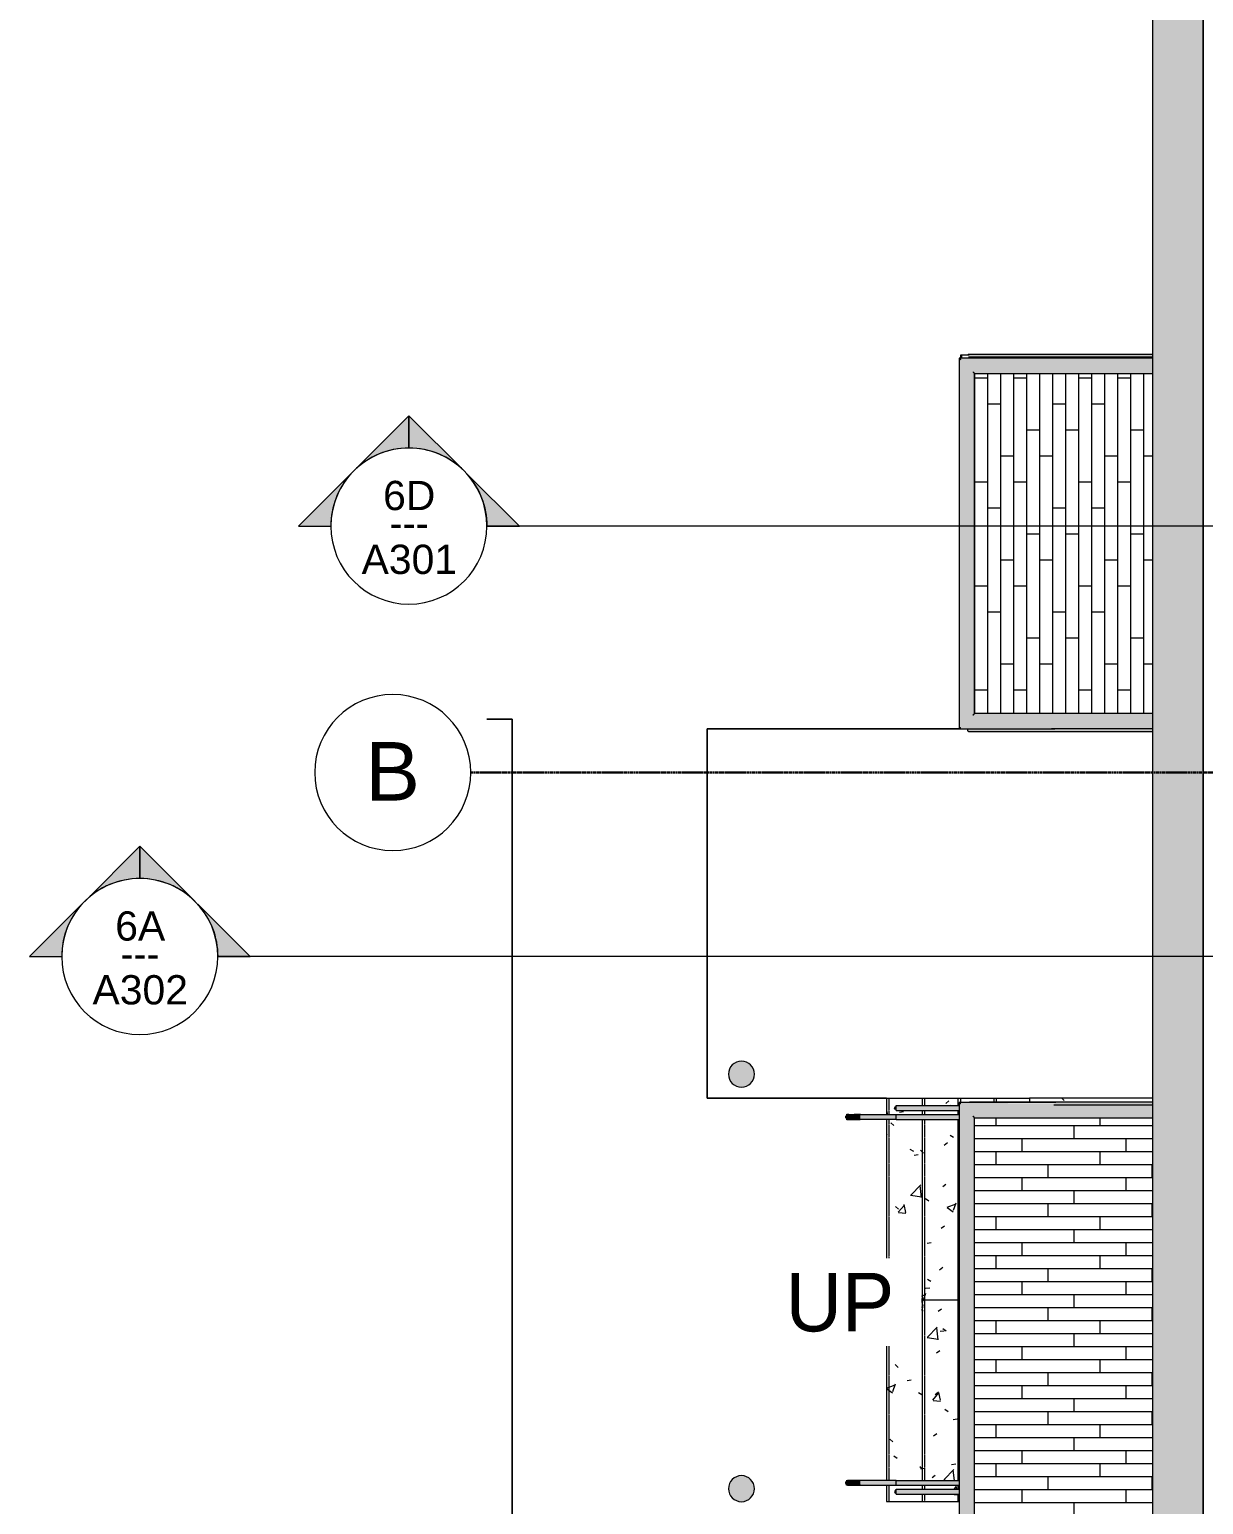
# Model space of a CAD drawing. Header units: inches. Extents: x -4226 to -935, y 9756 to 12395.
# Drawn here: x -4212.7 to -3851.6, y 11310.1 to 11763.7 of the extents above; entities that cross this region are included whole.
import ezdxf

# ---------------------------------------------------------------- set-up
doc = ezdxf.new("R2010")
doc.units = ezdxf.units.IN
doc.header["$MEASUREMENT"] = 0
doc.linetypes.add('Grid Line 1_2_', pattern=[0.875, 0.5, -0.125, 0.125, -0.125])
doc.linetypes.add('Overhead 1_16_', pattern=[0.101562, 0.0625, -0.039062])
for name, color, linetype, lineweight in [('0-1', 7, 'Continuous', 5), ('0-3', 165, 'Continuous', 5), ('A-FLOR-5', 192, 'Continuous', 9), ('A-FLOR-HRAL', 11, 'Continuous', 9), ('A-FLOR-PATT-1', 57, 'Continuous', 9), ('A-WALL-4', 113, 'Continuous', 9), ('C-TOPO', 7, 'Continuous', 9), ('E-LITE-EQPM', 33, 'Continuous', 9), ('G-ANNO-SYMB', 111, 'Continuous', 9), ('S-BEAM', 12, 'Continuous', 9), ('S-GRID-1', 1, 'Grid Line 1_2_', 30), ('S-GRID-IDEN', 1, 'Continuous', 9), ('S-GRID-IDEN-1', 147, 'Continuous', 9), ('S-STRS', 31, 'Continuous', 9), ('S-STRS-1', 57, 'Continuous', 9), ('S-STRS-2', 31, 'Overhead 1_16_', 9), ('S-STRS-ANNO', 31, 'Continuous', 9), ('S-STRS-IDEN', 31, 'Continuous', 9)]:
    doc.layers.add(name, color=color, linetype=linetype, lineweight=lineweight)
doc.styles.add('Arial', font='arial.ttf', dxfattribs={"height": 9})
doc.styles.add('Arial_1', font='arial.ttf', dxfattribs={"height": 18})
doc.styles.add('Century Gothic', font='ufonts.com_century-gothic.ttf', dxfattribs={"height": 18})
doc.styles.add('Century Gothic_1', font='ufonts.com_century-gothic.ttf', dxfattribs={"height": 9})
pattern_1 = [(50, (0, 0), (27.5427, -2.40992), [2.88, -31.68]), (355, (0, 0), (-5.327844, 28.884266), [2.304, -25.344]), (100.451, (2.295, -0.2), (22.215316, 26.47393), [2.448, -26.924]), (46.184, (0, 7.68), (40.98187, -6.35642), [4.32, -47.52]), (96.636, (3.415, 7.15), (35.89075, 37.40619), [3.671, -40.386]), (351.184, (0, 7.68), (35.89097, 37.40622), [3.456, -38.016]), (21, (3.84, 5.76), (22.921036, -15.46073), [2.88, -31.68]), (326, (3.84, 5.76), (9.34353, 27.84574), [2.304, -25.344]), (71.451, (5.75, 4.472), (32.26477, 12.38442), [2.448, -26.924]), (37.5, (0, 0), (0.466855, 12.782707), [1.267, -23.77, 1.267, -24.461, -25.44]), (37.5, (0, 0), (0.466855, 12.782707), [-50.765, 1.267, -24.173]), (7.5, (0, 0), (10.10159, 15.14509), [1.267, -13.402, 1.267, -23.194, -9.696]), (7.5, (0, 0), (10.10159, 15.14509), [-39.13, 1.267, -8.429]), (327.5, (-8.563, 0), (20.499161, -0.86578), [1.267, -8.333, 1.267, -28.685, -39.744]), (327.5, (-8.563, 0), (20.499161, -0.86578), [-39.552, 1.267, -38.477]), (317.5, (-12.403, 0), (22.39478, 3.844288), [1.267, -11.213, 1.267, -18.624, -28.224]), (317.5, (-12.403, 0), (22.39478, 3.844288), [-32.371, 1.267, -26.957])]

# ---------------------------------------------------------------- blocks, each defined once
blk = doc.blocks.new('CTR  - Topography_rvt-1-FLOOR PLAN - ROOF')
at = {"layer": 'C-TOPO'}
for p, q in [((-4066.2, 11551.59), (-4071.97, 11551.59)), ((-4071.97, 11551.59), (-4066.2, 11551.59)), ((-4064.23, 11551.59), (-4066.2, 11551.59)), ((-4066.2, 11551.59), (-4064.23, 11551.59)), ((-4064.23, 11543.19), (-4064.23, 11551.59)), ((-4064.23, 11551.59), (-4064.23, 11543.19)), ((-3926.72, 11548.59), (-4004.23, 11548.59)), ((-4004.23, 11548.59), (-4004.23, 11543.19)), ((-4004.23, 11543.19), (-4004.23, 11548.59)), ((-4004.23, 11548.59), (-3926.72, 11548.59)), ((-4064.23, 11539.65), (-4064.23, 11543.19)), ((-4064.23, 11543.19), (-4064.23, 11539.65)), ((-4004.23, 11543.19), (-4004.23, 11539.97)), ((-4004.23, 11539.97), (-4004.23, 11543.19)), ((-4064.23, 11435.19), (-4064.23, 11539.65)), ((-4064.23, 11539.65), (-4064.23, 11435.19)), ((-4004.23, 11539.97), (-4004.23, 11435.19)), ((-4004.23, 11435.19), (-4004.23, 11539.97)), ((-4064.23, 11431.25), (-4064.23, 11435.19)), ((-4064.23, 11435.19), (-4064.23, 11431.25)), ((-4004.23, 11435.19), (-4004.23, 11434.99)), ((-4004.23, 11434.99), (-4004.23, 11435.19)), ((-4004.23, 11434.99), (-3949.12, 11434.99)), ((-3949.12, 11434.99), (-4004.23, 11434.99)), ((-4064.23, 11315.19), (-4064.23, 11431.25)), ((-4064.23, 11431.25), (-4064.23, 11315.19)), ((-4064.23, 11311.45), (-4064.23, 11315.19)), ((-4064.23, 11315.19), (-4064.23, 11311.45)), ((-4064.23, 11201.19), (-4064.23, 11311.45)), ((-4064.23, 11311.45), (-4064.23, 11201.19))]:
    blk.add_line(p, q, dxfattribs=at)
blk = doc.blocks.new('Grid - Grid Head - Circle-1738874-FLOOR PLAN - ROOF')
at = {"layer": 'S-GRID-IDEN-1'}
for start, end in [(360, 180), (180, 360)]:
    blk.add_arc((0, 0), 0.25, start, end, dxfattribs=at)
blk = doc.blocks.new('CTR - 1st Phase - Structure_rvt-1-FLOOR PLAN - ROOF')
at = {"layer": 'S-GRID-1'}
blk.add_line((-1830.2, 11535.19), (-4076.95, 11535.19), dxfattribs=at)
at = {"layer": '0-3', "xscale": 95.99999999999994, "yscale": 95.99999999999994, "zscale": 95.99999999999994, "rotation": 89.99999999999986}
blk.add_blockref('Grid - Grid Head - Circle-1738874-FLOOR PLAN - ROOF', (-4100.95, 11535.19), dxfattribs=at)
at = {"layer": 'S-GRID-IDEN', "insert": (-4109.36, 11544.57), "char_height": 18, "width": 20.301, "attachment_point": 1, "style": 'Arial_1'}
blk.add_mtext('B', dxfattribs=at)
blk = doc.blocks.new('Basic Wall _ EXT - FIBER CEMENT - SMALL - ___-2145935-FLOOR PLAN - ROOF')
at = {"layer": 'A-WALL-4'}
for points in [[(-3867.29, 9973.63), (-3851.85, 9989.12), (-3851.85, 12109.71), (-3867.29, 12125.15), (-3867.29, 9983.22)], [(-3851.85, 9989.07), (-3851.63, 9989.33), (-3851.66, 12109.52), (-3851.85, 12109.65), (-3851.85, 9989.1)]]:
    blk.add_hatch(color=256, dxfattribs=at).paths.add_polyline_path(points, flags=0)
for p, q in [((-3867.29, 12125.15), (-3867.29, 9973.63)), ((-3851.85, 12109.71), (-3851.85, 9989.07)), ((-3851.63, 9989.29), (-3851.63, 12109.49))]:
    blk.add_line(p, q, dxfattribs=at)
blk = doc.blocks.new('Pathway_Cooper_McGraw-Edison _BSC-BRC_Round - Pathway_Cooper_McGraw-Edison _BSC-BRC_Round-2028611-FLOOR PLAN - ROOF')
at = {"layer": 'E-LITE-EQPM'}
blk.add_hatch(color=256, dxfattribs=at).paths.add_polyline_path([(0, -4), (1.04, -3.86), (2, -3.46), (2.83, -2.83), (3.53, -1.85), (3.86, -1.04), (4, 0), (3.86, 1.04), (3.46, 2), (2.83, 2.83), (2, 3.46), (1.04, 3.86), (0, 4), (-1.04, 3.86), (-2, 3.46), (-2.88, 2.76), (-3.46, 2), (-3.86, 1.04), (-4, 0), (-3.86, -1.04), (-3.46, -2), (-2.83, -2.83), (-2, -3.46), (-1.04, -3.86)], flags=0)
for start, end in [(360, 180), (180, 360)]:
    blk.add_arc((0, 0), 4, start, end, dxfattribs=at)
blk = doc.blocks.new('Railing - 1_-2838582-FLOOR PLAN - ROOF')
at = {"layer": 'A-FLOR-HRAL'}
for points in [[(2, 11), (2.75, 11), (2.75, 15.75), (2.48, 15.69), (2.25, 15.55), (2.16, 15.46), (2.09, 15.32), (2.01, 14.88), (2, 13.89), (2, 11.55)], [(2.75, 12.06), (2.75, 11), (3.5, 11), (3.42, 15.27), (3.4, 15.38), (3.17, 15.62), (3.02, 15.69), (2.88, 15.73), (2.75, 15.72), (2.75, 12.15)], [(2, 0.15), (2.03, 0), (2.75, 0), (2.75, 11), (2, 11), (2, 0.39)], [(2.75, 0), (3.5, 0), (3.47, 11), (2.75, 11), (2.75, 0.15)], [(-0.5, 0), (0.5, 0), (0.45, 0.22), (0.31, 0.39), (0.02, 0.49), (-0.11, 0.49), (-0.31, 0.39), (-0.46, 0.15)]]:
    blk.add_hatch(color=256, dxfattribs=at).paths.add_polyline_path(points, flags=0)
for p, q in [((2, 11), (2, 0)), ((3.5, 0), (3.5, 11))]:
    blk.add_line(p, q, dxfattribs=at)
at = {"layer": 'A-FLOR-HRAL', "flags": 128}
for points in [[(2, 15), (2, 15.03), (2, 15.06), (2.01, 15.09), (2.01, 15.12), (2.01, 15.15), (2.02, 15.18), (2.03, 15.21), (2.04, 15.24), (2.05, 15.26), (2.06, 15.29), (2.07, 15.32), (2.08, 15.35)], [(2, 15), (2, 15), (2, 14.99), (2, 14.97), (2, 14.95), (2, 14.92), (2, 14.89), (2, 14.84), (2, 14.8), (2, 14.74), (2, 14.68), (2, 14.62), (2, 14.55), (2, 14.47), (2, 14.39), (2, 14.3), (2, 14.21), (2, 14.11), (2, 14.01), (2, 13.9), (2, 13.79), (2, 13.67), (2, 13.55), (2, 13.42), (2, 13.29), (2, 13.16), (2, 13.02), (2, 12.89), (2, 12.74), (2, 12.6), (2, 12.45), (2, 12.3), (2, 12.15), (2, 11.99), (2, 11.84), (2, 11.68), (2, 11.52), (2, 11.36), (2, 11.2), (2, 11.04), (2, 11)], [(2, 14.53), (2, 14.6), (2, 14.67), (2, 14.73), (2, 14.78), (2, 14.83), (2, 14.87), (2, 14.91), (2, 14.94), (2, 14.97), (2, 14.98), (2, 14.99), (2, 15), (2, 15)], [(3.41, 15.35), (3.43, 15.33), (3.44, 15.3), (3.45, 15.27), (3.46, 15.24), (3.47, 15.22), (3.48, 15.19), (3.48, 15.16), (3.49, 15.13), (3.49, 15.1), (3.5, 15.07), (3.5, 15.04), (3.5, 15.01), (3.5, 15)], [(3.5, 11), (3.5, 11.16), (3.5, 11.32), (3.5, 11.48), (3.5, 11.64), (3.5, 11.79), (3.5, 11.95), (3.5, 12.11), (3.5, 12.26), (3.5, 12.41), (3.5, 12.56), (3.5, 12.7), (3.5, 12.85), (3.5, 12.99), (3.5, 13.12), (3.5, 13.26), (3.5, 13.39), (3.5, 13.52), (3.5, 13.64), (3.5, 13.76), (3.5, 13.87), (3.5, 13.98), (3.5, 14.08), (3.5, 14.18), (3.5, 14.28), (3.5, 14.37), (3.5, 14.45), (3.5, 14.53), (3.5, 14.6), (3.5, 14.67), (3.5, 14.73), (3.5, 14.78), (3.5, 14.83), (3.5, 14.87), (3.5, 14.91), (3.5, 14.94), (3.5, 14.97), (3.5, 14.98), (3.5, 14.99), (3.5, 15), (3.5, 15)], [(3.5, 15), (3.5, 15), (3.5, 14.99), (3.5, 14.97), (3.5, 14.95), (3.5, 14.92), (3.5, 14.89), (3.5, 14.84), (3.5, 14.8), (3.5, 14.74), (3.5, 14.68), (3.5, 14.62), (3.5, 14.55), (3.5, 14.47), (3.5, 14.39), (3.5, 14.3), (3.5, 14.21), (3.5, 14.11), (3.5, 14.01), (3.5, 13.9), (3.5, 13.79), (3.5, 13.67), (3.5, 13.55), (3.5, 13.42), (3.5, 13.29), (3.5, 13.16), (3.5, 13.02), (3.5, 12.89), (3.5, 12.74), (3.5, 12.6), (3.5, 12.45), (3.5, 12.3), (3.5, 12.15), (3.5, 11.99), (3.5, 11.84), (3.5, 11.68), (3.5, 11.52), (3.5, 11.36), (3.5, 11.2), (3.5, 11.04)], [(2, 11), (2, 11.16), (2, 11.32), (2, 11.48), (2, 11.64), (2, 11.79), (2, 11.95), (2, 12.11), (2, 12.26), (2, 12.41), (2, 12.56), (2, 12.7), (2, 12.85), (2, 12.94)]]:
    blk.add_lwpolyline(points, dxfattribs=at)
at = {"layer": 'A-FLOR-HRAL'}
blk.add_arc((0, 0), 0.5, 360, 180, dxfattribs=at)
blk = doc.blocks.new('Railing - Railing-2756993-FLOOR PLAN - ROOF')
at = {"layer": 'A-FLOR-HRAL'}
for points in [[(-3926.72, 11315.99), (-3926.72, 11317.49), (-3946.12, 11317.49), (-3946.12, 11315.99), (-3927.12, 11315.99)], [(-3929.52, 11313.24), (-3926.72, 11313.24), (-3926.72, 11314.74), (-3946.12, 11314.74), (-3946.12, 11313.24), (-3937.9, 11313.24)]]:
    blk.add_hatch(color=256, dxfattribs=at).paths.add_polyline_path(points, flags=0)
for p, q in [((-3946.12, 11317.49), (-3926.71, 11317.49)), ((-3946.12, 11315.99), (-3946.12, 11317.49)), ((-3946.12, 11315.99), (-3926.71, 11315.99)), ((-3946.12, 11314.74), (-3926.71, 11314.74)), ((-3946.12, 11313.24), (-3946.12, 11314.74)), ((-3946.12, 11313.24), (-3926.71, 11313.24))]:
    blk.add_line(p, q, dxfattribs=at)
at = {"rotation": 90}
blk.add_blockref('Railing - 1_-2838582-FLOOR PLAN - ROOF', (-3946.12, 11313.99), dxfattribs=at)
blk = doc.blocks.new('Railing - Railing-2757319-FLOOR PLAN - ROOF')
at = {"layer": 'A-FLOR-HRAL'}
for points in [[(-3933.21, 11431.24), (-3926.72, 11431.24), (-3926.72, 11432.74), (-3946.12, 11432.74), (-3946.12, 11431.24), (-3937.9, 11431.24)], [(-3929.52, 11428.49), (-3926.72, 11428.49), (-3926.72, 11429.99), (-3946.12, 11429.99), (-3946.12, 11428.49), (-3937.9, 11428.49)]]:
    blk.add_hatch(color=256, dxfattribs=at).paths.add_polyline_path(points, flags=0)
for p, q in [((-3946.12, 11432.74), (-3926.72, 11432.74)), ((-3946.12, 11431.24), (-3946.12, 11432.74)), ((-3946.12, 11431.24), (-3926.72, 11431.24)), ((-3946.12, 11429.99), (-3926.72, 11429.99)), ((-3946.12, 11428.49), (-3946.12, 11429.99)), ((-3946.12, 11428.49), (-3926.72, 11428.49))]:
    blk.add_line(p, q, dxfattribs=at)
at = {"extrusion": (0, 0, -1), "zscale": -1, "rotation": 270}
blk.add_blockref('Railing - 1_-2838582-FLOOR PLAN - ROOF', (3946.12, 11431.99), dxfattribs=at)
blk = doc.blocks.new('Railing - Railing-3280392-FLOOR PLAN - ROOF')
at = {"layer": 'A-FLOR-HRAL'}
for points in [[(-3926.72, 11548.59), (-3926.25, 11549.06), (-3926.25, 11662.17), (-3926.72, 11662.62), (-3926.72, 11548.61)], [(-3921.14, 11662.17), (-3867.29, 11662.17), (-3867.29, 11662.64), (-3926.71, 11662.62), (-3926.25, 11662.17), (-3922.47, 11662.17)], [(-3922.47, 11658.39), (-3867.29, 11658.39), (-3867.29, 11662.17), (-3926.25, 11662.17), (-3923.12, 11659.03)], [(-3926.25, 11549.06), (-3922.47, 11552.9), (-3922.47, 11658.39), (-3926.25, 11662.17), (-3926.25, 11550.6)], [(-3921.14, 11657.91), (-3867.29, 11657.93), (-3867.29, 11658.39), (-3922.47, 11658.39), (-3922, 11657.91)], [(-3922.47, 11552.84), (-3922, 11553.31), (-3922.02, 11657.93), (-3922.47, 11658.39), (-3922.47, 11552.9)], [(-3896, 11549.06), (-3867.29, 11549.06), (-3867.29, 11552.84), (-3922.47, 11552.84), (-3926.25, 11549.06), (-3904.38, 11549.06)], [(-3922.35, 11552.84), (-3867.29, 11552.85), (-3867.29, 11553.31), (-3922.02, 11553.3), (-3922.47, 11552.84)], [(-3926.72, 11548.59), (-3867.29, 11548.61), (-3867.29, 11549.06), (-3926.25, 11549.06), (-3926.71, 11548.61)]]:
    blk.add_hatch(color=256, dxfattribs=at).paths.add_polyline_path(points, flags=0)
for p, q in [((-3867.29, 11662.64), (-3926.72, 11662.64)), ((-3926.72, 11662.64), (-3926.72, 11548.59)), ((-3922, 11657.91), (-3867.29, 11657.91)), ((-3922, 11553.31), (-3922, 11657.91)), ((-3867.29, 11553.31), (-3922, 11553.31)), ((-3926.72, 11548.59), (-3897.3, 11548.59))]:
    blk.add_line(p, q, dxfattribs=at)
for points, knots in [([(-3926.72, 11662.64), (-3926.72, 11662.64), (-3926.72, 11662.63), (-3926.69, 11662.6), (-3926.66, 11662.58), (-3926.63, 11662.55), (-3926.61, 11662.52), (-3926.58, 11662.49), (-3926.54, 11662.45), (-3926.5, 11662.41), (-3926.46, 11662.38), (-3926.42, 11662.34), (-3926.35, 11662.27), (-3926.29, 11662.21), (-3926.25, 11662.17)], [0, 0, 0, 0, 0.166667, 0.25, 0.333333, 0.416667, 0.458333, 0.5, 0.583333, 0.666667, 0.708333, 0.75, 0.833333, 1, 1, 1, 1]), ([(-3922.47, 11658.39), (-3922.43, 11658.35), (-3922.37, 11658.28), (-3922.29, 11658.21), (-3922.24, 11658.16), (-3922.21, 11658.12), (-3922.18, 11658.09), (-3922.14, 11658.06), (-3922.12, 11658.03), (-3922.09, 11658.01), (-3922.06, 11657.98), (-3922.03, 11657.95), (-3922.01, 11657.92), (-3922, 11657.91), (-3922, 11657.91)], [0, 0, 0, 0, 0.166667, 0.25, 0.333333, 0.375, 0.416667, 0.5, 0.541667, 0.583333, 0.666667, 0.75, 0.833333, 1, 1, 1, 1]), ([(-3922.47, 11552.84), (-3922.43, 11552.88), (-3922.37, 11552.94), (-3922.29, 11553.02), (-3922.24, 11553.07), (-3922.21, 11553.1), (-3922.18, 11553.14), (-3922.14, 11553.17), (-3922.12, 11553.2), (-3922.09, 11553.22), (-3922.06, 11553.25), (-3922.03, 11553.28), (-3922.01, 11553.31), (-3922, 11553.31), (-3922, 11553.31)], [0, 0, 0, 0, 0.166667, 0.25, 0.333333, 0.375, 0.416667, 0.5, 0.541667, 0.583333, 0.666667, 0.75, 0.833333, 1, 1, 1, 1]), ([(-3926.72, 11548.59), (-3926.72, 11548.59), (-3926.72, 11548.6), (-3926.69, 11548.62), (-3926.66, 11548.65), (-3926.63, 11548.68), (-3926.61, 11548.71), (-3926.58, 11548.73), (-3926.54, 11548.77), (-3926.5, 11548.82), (-3926.46, 11548.85), (-3926.42, 11548.89), (-3926.35, 11548.96), (-3926.29, 11549.02), (-3926.25, 11549.06)], [0, 0, 0, 0, 0.166667, 0.25, 0.333333, 0.416667, 0.458333, 0.5, 0.583333, 0.666667, 0.708333, 0.75, 0.833333, 1, 1, 1, 1])]:
    blk.add_open_spline(points, degree=3, knots=knots, dxfattribs=at)
blk = doc.blocks.new('Walls 6 - Walls 1-3280336-FLOOR PLAN - ROOF')
at = {"layer": 'S-BEAM'}
blk.add_hatch(color=256, dxfattribs=at).paths.add_polyline_path([(-3896, 11663.04), (-3867.29, 11663.05), (-3867.29, 11663.79), (-3923.95, 11663.78), (-3924.1, 11663.68), (-3924.15, 11663.6), (-3923.63, 11663.6), (-3923.69, 11663.41), (-3923.63, 11663.23), (-3923.47, 11663.09), (-3923.24, 11663.04), (-3904.38, 11663.04)], flags=0)
for p, q in [((-3867.29, 11663.79), (-3923.87, 11663.79)), ((-3923.87, 11663.04), (-3867.29, 11663.04))]:
    blk.add_line(p, q, dxfattribs=at)
blk.add_ellipse((-3923.87, 11663.41), major_axis=(0, 0.375), ratio=0.850805, start_param=0, end_param=1.047198, dxfattribs=at)
blk = doc.blocks.new('Walls 9 - Walls 1-3280345-FLOOR PLAN - ROOF')
at = {"layer": 'S-BEAM'}
blk.add_hatch(color=256, dxfattribs=at).paths.add_polyline_path([(-3896, 11547.84), (-3867.29, 11547.85), (-3867.29, 11548.59), (-3923.95, 11548.58), (-3924.1, 11548.48), (-3924.18, 11548.31), (-3924.18, 11548.12), (-3924.1, 11547.95), (-3923.95, 11547.85), (-3923.87, 11547.84), (-3904.38, 11547.84)], flags=0)
for p, q in [((-3923.87, 11547.84), (-3867.29, 11547.84)), ((-3867.29, 11548.59), (-3898.32, 11548.59))]:
    blk.add_line(p, q, dxfattribs=at)
blk.add_ellipse((-3923.87, 11548.21), major_axis=(0, 0.375), ratio=0.850805, start_param=0, end_param=3.141593, dxfattribs=at)
blk = doc.blocks.new('Railing - Railing-3290136-FLOOR PLAN - ROOF')
at = {"layer": 'A-FLOR-HRAL'}
for points in [[(-3926.72, 11203.13), (-3926.25, 11203.6), (-3926.25, 11433.28), (-3926.72, 11433.75), (-3926.72, 11203.14)], [(-3922.47, 11433.28), (-3897.34, 11433.31), (-3897.37, 11433.59), (-3897.34, 11433.74), (-3897.36, 11433.75), (-3926.71, 11433.74), (-3926.25, 11433.28)], [(-3926.25, 11203.6), (-3922.47, 11207.38), (-3922.47, 11429.5), (-3926.25, 11433.28), (-3926.25, 11205.58)], [(-3922.47, 11429.5), (-3867.29, 11429.5), (-3867.29, 11433.03), (-3897.03, 11433.04), (-3897.23, 11433.14), (-3897.36, 11433.28), (-3926.25, 11433.28), (-3925.28, 11432.3)], [(-3922.47, 11207.38), (-3922, 11207.89), (-3922.02, 11429.04), (-3922.47, 11429.5), (-3922.47, 11207.5)], [(-3891.81, 11429.03), (-3867.29, 11429.04), (-3867.29, 11429.5), (-3922.47, 11429.5), (-3922, 11429.03), (-3896, 11429.03)], [(-3896, 11203.6), (-3867.29, 11203.6), (-3867.29, 11207.38), (-3922.47, 11207.38), (-3926.25, 11203.6), (-3904.38, 11203.6)], [(-3870.86, 11207.38), (-3867.29, 11207.39), (-3867.29, 11207.85), (-3922.02, 11207.84), (-3922.47, 11207.38), (-3887.62, 11207.38)], [(-3926.36, 11203.13), (-3897.49, 11203.17), (-3897.07, 11203.36), (-3896.95, 11203.38), (-3867.29, 11203.38), (-3867.29, 11203.6), (-3926.25, 11203.6), (-3926.71, 11203.13), (-3926.37, 11203.13)]]:
    blk.add_hatch(color=256, dxfattribs=at).paths.add_polyline_path(points, flags=0)
for p, q in [((-3926.72, 11433.75), (-3926.72, 11203.13)), ((-3897.07, 11433.75), (-3926.72, 11433.75)), ((-3922, 11207.85), (-3922, 11429.03)), ((-3922, 11429.03), (-3867.29, 11429.03)), ((-3867.29, 11207.85), (-3922, 11207.85)), ((-3926.72, 11203.13), (-3897.33, 11203.13))]:
    blk.add_line(p, q, dxfattribs=at)
for points, knots in [([(-3926.25, 11433.28), (-3926.29, 11433.32), (-3926.35, 11433.38), (-3926.43, 11433.46), (-3926.48, 11433.51), (-3926.51, 11433.54), (-3926.55, 11433.58), (-3926.58, 11433.61), (-3926.61, 11433.63), (-3926.63, 11433.66), (-3926.66, 11433.69), (-3926.69, 11433.72), (-3926.72, 11433.74), (-3926.72, 11433.75), (-3926.72, 11433.75)], [0, 0, 0, 0, 0.166667, 0.25, 0.333333, 0.375, 0.416667, 0.5, 0.541667, 0.583333, 0.666667, 0.75, 0.833333, 1, 1, 1, 1]), ([(-3922, 11429.03), (-3922, 11429.03), (-3922.01, 11429.04), (-3922.03, 11429.06), (-3922.06, 11429.09), (-3922.09, 11429.12), (-3922.12, 11429.14), (-3922.14, 11429.17), (-3922.18, 11429.21), (-3922.23, 11429.25), (-3922.26, 11429.29), (-3922.3, 11429.33), (-3922.37, 11429.4), (-3922.43, 11429.46), (-3922.47, 11429.5)], [0, 0, 0, 0, 0.166667, 0.25, 0.333333, 0.416667, 0.458333, 0.5, 0.583333, 0.666667, 0.708333, 0.75, 0.833333, 1, 1, 1, 1]), ([(-3922, 11207.85), (-3922, 11207.85), (-3922.01, 11207.84), (-3922.03, 11207.82), (-3922.06, 11207.79), (-3922.09, 11207.76), (-3922.12, 11207.73), (-3922.14, 11207.71), (-3922.18, 11207.67), (-3922.23, 11207.62), (-3922.26, 11207.59), (-3922.3, 11207.55), (-3922.37, 11207.48), (-3922.43, 11207.42), (-3922.47, 11207.38)], [0, 0, 0, 0, 0.166667, 0.25, 0.333333, 0.416667, 0.458333, 0.5, 0.583333, 0.666667, 0.708333, 0.75, 0.833333, 1, 1, 1, 1]), ([(-3926.25, 11203.6), (-3926.29, 11203.56), (-3926.35, 11203.5), (-3926.43, 11203.42), (-3926.48, 11203.37), (-3926.51, 11203.34), (-3926.55, 11203.3), (-3926.58, 11203.27), (-3926.61, 11203.24), (-3926.63, 11203.22), (-3926.66, 11203.19), (-3926.69, 11203.16), (-3926.72, 11203.14), (-3926.72, 11203.13), (-3926.72, 11203.13)], [0, 0, 0, 0, 0.166667, 0.25, 0.333333, 0.375, 0.416667, 0.5, 0.541667, 0.583333, 0.666667, 0.75, 0.833333, 1, 1, 1, 1])]:
    blk.add_open_spline(points, degree=3, knots=knots, dxfattribs=at)
blk = doc.blocks.new('Walls 1 - Walls 1-3299424-FLOOR PLAN - ROOF')
at = {"layer": 'S-BEAM'}
blk.add_hatch(color=256, dxfattribs=at).paths.add_polyline_path([(-3896.92, 11433.03), (-3867.29, 11433.04), (-3867.29, 11433.78), (-3897.33, 11433.74), (-3897.36, 11433.67), (-3897.35, 11433.33), (-3897.3, 11433.21), (-3897.14, 11433.08), (-3896.96, 11433.03)], flags=0)
for p, q in [((-3867.29, 11433.78), (-3923.48, 11433.78)), ((-3897.64, 11433.03), (-3867.29, 11433.03))]:
    blk.add_line(p, q, dxfattribs=at)
blk.add_ellipse((-3923.48, 11433.4), major_axis=(0, 0.375), ratio=0.850805, start_param=0, end_param=0.261799, dxfattribs=at)
blk = doc.blocks.new('Section - Section Head - Filled-22785-FLOOR PLAN - ROOF')
at = {"layer": 'G-ANNO-SYMB'}
h = blk.add_hatch(color=256, dxfattribs=at)
edge = h.paths.add_edge_path(flags=0)
edge.add_line((-0.4268, 0.1768), (-0.25, 0.3536))
edge.add_line((-0.25, 0.3536), (-0.25, 0.25))
edge.add_arc((-0.25, 0), 0.25, 90, 135)
h = blk.add_hatch(color=256, dxfattribs=at)
edge = h.paths.add_edge_path(flags=0)
edge.add_arc((-0.25, 0), 0.25, 45, 90)
edge.add_line((-0.25, 0.25), (-0.25, 0.3536))
edge.add_line((-0.25, 0.3536), (-0.0732, 0.1768))
h = blk.add_hatch(color=256, dxfattribs=at)
edge = h.paths.add_edge_path(flags=0)
edge.add_arc((-0.25, 0), 0.2503, 137.9216, 180)
edge.add_line((-0.5003, 0), (-0.6036, 0))
edge.add_line((-0.6036, 0), (-0.4358, 0.1678))
h = blk.add_hatch(color=256, dxfattribs=at)
edge = h.paths.add_edge_path(flags=0)
edge.add_line((-0.0642, 0.1678), (0.1036, 0))
edge.add_line((0.1036, 0), (0.0003, 0))
edge.add_arc((-0.25, 0), 0.2503, 0, 42.0784)
for p, q in [((-0.25, 0.3536), (-0.4268, 0.1768)), ((-0.25, 0.25), (-0.25, 0.3536)), ((-0.0732, 0.1768), (-0.25, 0.3536)), ((-0.25, 0.3536), (-0.25, 0.25)), ((-0.4358, 0.1678), (-0.6036, 0)), ((0.1036, 0), (-0.0642, 0.1678)), ((-0.6036, 0), (-0.5003, 0)), ((0.0003, 0), (0.1036, 0))]:
    blk.add_line(p, q, dxfattribs=at)
for centre, radius, start, end in [((-0.2503, 0), 0.25, 360, 180), ((-0.25, 0), 0.25, 90, 135), ((-0.25, 0), 0.25, 45, 90), ((-0.25, 0), 0.2503, 137.9216, 180), ((-0.25, 0), 0.2503, 0, 42.0784), ((-0.2503, 0), 0.25, 180, 360)]:
    blk.add_arc(centre, radius, start, end, dxfattribs=at)

msp = doc.modelspace()

# ---------------------------------------------------------------- hatches: boundary and pattern name
at = {"layer": 'A-FLOR-PATT-1'}
h = msp.add_hatch(dxfattribs=at)
h.set_pattern_fill('FP_16', color=256, style=0, pattern_type=2)
h.set_pattern_definition([(270, (-2965.924, 11032.589), (4, 2e-16), []), (0, (-2965.924, 11032.589), (8, 8), [4, -28]), (0, (-2961.924, 11016.589), (8, 8), [4, -28])])
h.paths.add_polyline_path([(-3922, 11553.31), (-3867.29, 11553.31), (-3867.29, 11657.91), (-3922, 11657.91), (-3922, 11560.45)], flags=0)
h.paths.add_polyline_path([(-3926.25, 11662.64), (-3867.29, 11662.64), (-3867.29, 11663.04), (-3923.36, 11663.05), (-3923.56, 11663.15), (-3923.67, 11663.32), (-3923.67, 11663.51), (-3923.66, 11663.6), (-3926.36, 11663.6), (-3926.36, 11662.64)], flags=0)
h = msp.add_hatch(dxfattribs=at)
h.set_pattern_fill('FP_10', color=256, style=0, pattern_type=2)
h.set_pattern_definition([(50.006, (7.01, 0), (27.5368, -2.409705), [2.88, -31.677]), (354.999, (7.01, 0), (-5.32734, 28.88436), [2.304, -25.339]), (100.449, (9.305, -0.2), (22.20998, 26.47403), [2.448, -26.924]), (46.19, (7.01, 7.68), (40.97342, -6.35586), [4.32, -47.515]), (96.634, (10.425, 7.15), (35.88288, 37.40588), [3.671, -40.386]), (351.182, (7.01, 7.68), (35.88339, 37.40634), [3.455, -38.008]), (21.004, (10.85, 5.76), (22.916155, -15.460347), [2.879, -31.674]), (325.994, (10.85, 5.76), (9.341185, 27.8459), [2.304, -25.34]), (71.455, (12.76, 4.472), (32.25789, 12.38447), [2.448, -26.923]), (37.506, (7.011, 0), (0.4669186, 12.7825714), [1.267, -23.766, 1.267, -24.457, -25.437]), (37.506, (7.011, 0), (0.4669186, 12.7825714), [-50.758, 1.267, -24.169]), (7.502, (7.011, 0), (10.10007, 15.145312), [1.267, -13.399, 1.267, -23.189, -9.694]), (7.502, (7.011, 0), (10.10007, 15.145312), [-39.121, 1.267, -8.427]), (327.494, (-1.551, 0), (20.494316, -0.866083), [1.267, -8.332, 1.267, -28.68, -39.738]), (327.494, (-1.551, 0), (20.494316, -0.866083), [-39.546, 1.267, -38.471]), (317.494, (-5.39, 0), (22.389407, 3.844522), [1.267, -11.211, 1.267, -18.622, -28.221]), (317.494, (-5.39, 0), (22.389407, 3.844522), [-32.367, 1.267, -26.954])])
h.paths.add_polyline_path([(-3870.86, 11433.78), (-3867.29, 11433.78), (-3867.29, 11434.99), (-3905.12, 11434.99), (-3905.12, 11433.78), (-3904.38, 11433.78)], flags=0)
h = msp.add_hatch(dxfattribs=at)
h.set_pattern_fill('FP_41', color=256, style=0, pattern_type=2)
h.set_pattern_definition([(0, (-2819.362, -12037.341), (0, 4), []), (90, (-2819.362, -12037.341), (-8, 8), [4, -28]), (90, (-2803.362, -12033.341), (-8, 8), [4, -28])])
h.paths.add_polyline_path([(-3922, 11207.85), (-3867.29, 11207.85), (-3867.29, 11429.03), (-3922, 11429.03), (-3922, 11215.43)], flags=0)
at = {"layer": 'S-STRS-1'}
h = msp.add_hatch(dxfattribs=at)
h.set_pattern_fill('FP_4', color=256, style=0, pattern_type=2)
h.set_pattern_definition(pattern_1)
h.paths.add_polyline_path([(-3943.32, 11310.99), (-3938.12, 11310.99), (-3938.12, 11313.24), (-3946.12, 11313.24), (-3946.12, 11313.49), (-3946.34, 11313.54), (-3946.51, 11313.68), (-3946.61, 11313.88), (-3946.61, 11314.1), (-3946.51, 11314.3), (-3946.28, 11314.45), (-3946.12, 11314.49), (-3946.12, 11314.74), (-3938.12, 11314.74), (-3938.12, 11315.99), (-3949.12, 11315.99), (-3949.12, 11310.99), (-3946.12, 11310.99)], flags=0)
h.paths.add_polyline_path([(-3946.12, 11317.49), (-3938.12, 11317.49), (-3938.12, 11428.49), (-3949.12, 11428.49), (-3949.12, 11317.49), (-3946.28, 11317.49)], flags=0)
h.paths.add_polyline_path([(-3946.28, 11429.99), (-3938.12, 11429.99), (-3938.12, 11431.24), (-3946.12, 11431.24), (-3946.12, 11431.49), (-3946.34, 11431.54), (-3946.51, 11431.68), (-3946.61, 11431.88), (-3946.61, 11432.1), (-3946.51, 11432.3), (-3946.34, 11432.44), (-3946.12, 11432.49), (-3946.12, 11432.74), (-3938.12, 11432.74), (-3938.12, 11434.99), (-3949.12, 11434.99), (-3949.12, 11429.99), (-3946.51, 11429.99)], flags=0)
h = msp.add_hatch(dxfattribs=at)
h.set_pattern_fill('FP_4', color=256, style=0, pattern_type=2)
h.set_pattern_definition(pattern_1)
h.paths.add_polyline_path([(-3927.12, 11310.99), (-3927.12, 11313.24), (-3938.12, 11313.24), (-3938.12, 11310.99), (-3929.52, 11310.99)], flags=0)
h.paths.add_polyline_path([(-3937.9, 11314.74), (-3927.12, 11314.74), (-3927.12, 11315.99), (-3938.12, 11315.99), (-3938.12, 11314.74)], flags=0)
h.paths.add_polyline_path([(-3927.12, 11317.49), (-3927.12, 11428.49), (-3938.12, 11428.49), (-3938.12, 11317.49), (-3929.52, 11317.49)], flags=0)
h.paths.add_polyline_path([(-3938.12, 11429.99), (-3927.12, 11429.99), (-3927.12, 11431.24), (-3938.12, 11431.24)], flags=0)
h.paths.add_polyline_path([(-3934.42, 11432.74), (-3927.12, 11432.74), (-3927.12, 11434.99), (-3938.12, 11434.99), (-3938.12, 11432.74), (-3935.86, 11432.74)], flags=0)
h = msp.add_hatch(dxfattribs=at)
h.set_pattern_fill('FP_4', color=256, style=0, pattern_type=2)
h.set_pattern_definition(pattern_1)
h.paths.add_polyline_path([(-3927.12, 11310.99), (-3926.72, 11310.99), (-3926.72, 11313.24), (-3927.12, 11313.24), (-3927.12, 11310.99)], flags=0)
h.paths.add_polyline_path([(-3927.12, 11314.74), (-3926.72, 11314.74), (-3926.72, 11315.99), (-3927.12, 11315.99)], flags=0)
h.paths.add_polyline_path([(-3927.12, 11317.49), (-3926.72, 11317.49), (-3926.72, 11428.49), (-3927.12, 11428.49), (-3927.12, 11323.87)], flags=0)
h.paths.add_polyline_path([(-3927.12, 11429.99), (-3926.72, 11429.99), (-3926.72, 11431.24), (-3927.12, 11431.24), (-3927.12, 11430.31)], flags=0)
h.paths.add_polyline_path([(-3926.72, 11432.74), (-3926.71, 11433.75), (-3916.12, 11433.78), (-3916.12, 11434.99), (-3927.12, 11434.99), (-3927.12, 11432.74)], flags=0)
h = msp.add_hatch(dxfattribs=at)
h.set_pattern_fill('FP_4', color=256, style=0, pattern_type=2)
h.set_pattern_definition(pattern_1)
h.paths.add_polyline_path([(-3916.12, 11433.78), (-3905.12, 11433.78), (-3905.12, 11434.99), (-3916.12, 11434.99)], flags=0)

# ---------------------------------------------------------------- linework, layer by layer
at = {"layer": 'A-FLOR-5'}
for p, q in [((-3926.36, 11663.6), (-3926.36, 11662.64)), ((-3923.63, 11663.6), (-3926.36, 11663.6)), ((-3867.29, 11434.99), (-3905.12, 11434.99)), ((-3905.12, 11434.99), (-3905.12, 11433.78))]:
    msp.add_line(p, q, dxfattribs=at)
at = {"layer": 'G-ANNO-SYMB'}
for p, q in [((-1830.95, 11610.99), (-4071.96, 11610.99)), ((-3439.75, 11478.6), (-4154.72, 11478.6))]:
    msp.add_line(p, q, dxfattribs=at)
at = {"layer": 'S-STRS'}
for p, q in [((-3949.12, 11434.99), (-3949.12, 11429.98)), ((-3949.12, 11434.99), (-3938.12, 11434.99)), ((-3938.12, 11434.99), (-3927.12, 11434.99)), ((-3938.12, 11434.99), (-3938.12, 11432.74)), ((-3927.12, 11434.99), (-3916.12, 11434.99)), ((-3927.12, 11434.99), (-3927.12, 11432.74)), ((-3916.12, 11434.99), (-3905.12, 11434.99)), ((-3916.12, 11434.99), (-3916.12, 11433.78)), ((-3905.12, 11434.99), (-3905.12, 11433.78)), ((-3949.12, 11428.49), (-3949.12, 11317.49)), ((-3938.12, 11431.24), (-3938.12, 11429.99)), ((-3938.12, 11428.49), (-3938.12, 11317.49)), ((-3927.12, 11431.24), (-3927.12, 11429.99)), ((-3927.12, 11428.49), (-3927.12, 11317.49)), ((-3949.12, 11316), (-3949.12, 11310.99)), ((-3938.12, 11315.99), (-3938.12, 11314.74)), ((-3927.12, 11315.99), (-3927.12, 11314.74)), ((-3949.12, 11310.99), (-3938.12, 11310.99)), ((-3938.12, 11313.24), (-3938.12, 11310.99)), ((-3938.12, 11310.99), (-3927.12, 11310.99)), ((-3927.12, 11313.24), (-3927.12, 11310.99)), ((-3927.12, 11310.99), (-3926.71, 11310.99))]:
    msp.add_line(p, q, dxfattribs=at)
at = {"layer": 'S-STRS-2'}
for p, q in [((-3948.37, 11434.99), (-3948.37, 11429.99)), ((-3937.37, 11434.99), (-3937.37, 11432.74)), ((-3926.37, 11434.99), (-3926.37, 11433.75)), ((-3915.37, 11434.99), (-3915.37, 11433.78)), ((-3948.37, 11428.49), (-3948.37, 11317.49)), ((-3937.37, 11431.24), (-3937.37, 11429.99)), ((-3937.37, 11428.49), (-3937.37, 11317.49)), ((-3948.37, 11315.99), (-3948.37, 11310.99)), ((-3937.37, 11315.99), (-3937.37, 11314.74)), ((-3937.37, 11313.24), (-3937.37, 11310.99))]:
    msp.add_line(p, q, dxfattribs=at)
at = {"layer": 'S-STRS-ANNO'}
for p, q in [((-3949.12, 11372.99), (-3938.12, 11372.99)), ((-3938.12, 11372.99), (-3927.12, 11372.99)), ((-3927.12, 11372.99), (-3926.72, 11372.99))]:
    msp.add_line(p, q, dxfattribs=at)

# ---------------------------------------------------------------- block references
at = {"layer": '0-1'}
for name in ['CTR - 1st Phase - Structure_rvt-1-FLOOR PLAN - ROOF', 'CTR  - Topography_rvt-1-FLOOR PLAN - ROOF']:
    msp.add_blockref(name, (0, 0), dxfattribs=at)
at = {"layer": 'A-FLOR-HRAL'}
for name in ['Railing - Railing-3280392-FLOOR PLAN - ROOF', 'Railing - Railing-2757319-FLOOR PLAN - ROOF', 'Railing - Railing-3290136-FLOOR PLAN - ROOF', 'Railing - Railing-2756993-FLOOR PLAN - ROOF']:
    msp.add_blockref(name, (0, 0), dxfattribs=at)
at = {"layer": 'A-WALL-4'}
msp.add_blockref('Basic Wall _ EXT - FIBER CEMENT - SMALL - ___-2145935-FLOOR PLAN - ROOF', (0, 0), dxfattribs=at)
at = {"layer": 'E-LITE-EQPM'}
for p in [(-3993.72, 11442.42), (-3993.72, 11314.93)]:
    msp.add_blockref('Pathway_Cooper_McGraw-Edison _BSC-BRC_Round - Pathway_Cooper_McGraw-Edison _BSC-BRC_Round-2028611-FLOOR PLAN - ROOF', p, dxfattribs=at)
at = {"layer": 'G-ANNO-SYMB', "xscale": 95.99999999999994, "yscale": 95.99999999999994, "zscale": 95.99999999999994}
for p in [(-4071.96, 11610.99), (-4154.72, 11478.6)]:
    msp.add_blockref('Section - Section Head - Filled-22785-FLOOR PLAN - ROOF', p, dxfattribs=at)
at = {"layer": 'S-BEAM'}
for name in ['Walls 6 - Walls 1-3280336-FLOOR PLAN - ROOF', 'Walls 9 - Walls 1-3280345-FLOOR PLAN - ROOF', 'Walls 1 - Walls 1-3299424-FLOOR PLAN - ROOF']:
    msp.add_blockref(name, (0, 0), dxfattribs=at)

# ---------------------------------------------------------------- texts
at = {"layer": 'G-ANNO-SYMB', "char_height": 9, "attachment_point": 1}
for s, insert, width, style in [('6D', (-4103.92, 11624.9), 19.695, 'Arial'), ('---', (-4101.94, 11616.39), 15.453, 'Century Gothic_1'), ('A301', (-4110.53, 11605.26), 35.754, 'Arial'), ('6A', (-4186.3, 11492.5), 18.786, 'Arial'), ('---', (-4184.7, 11484), 15.453, 'Century Gothic_1'), ('A302', (-4193.29, 11472.87), 35.754, 'Arial')]:
    msp.add_mtext(s, dxfattribs=dict(at, insert=insert, width=width, style=style))

# ---------------------------------------------------------------- next in the draw order: texts
at = {"layer": 'S-STRS-IDEN', "insert": (-3980.15, 11381.29), "char_height": 18, "width": 37.2321, "attachment_point": 1, "line_spacing_factor": 0.984502, "style": 'Century Gothic', "bg_fill": 3, "box_fill_scale": 1.25, "bg_fill_color": 256, "bg_fill_true_color": 13158600, "bg_fill_transparency": 0}
msp.add_mtext('UP', dxfattribs=at)

doc.saveas('drawing.dxf')
